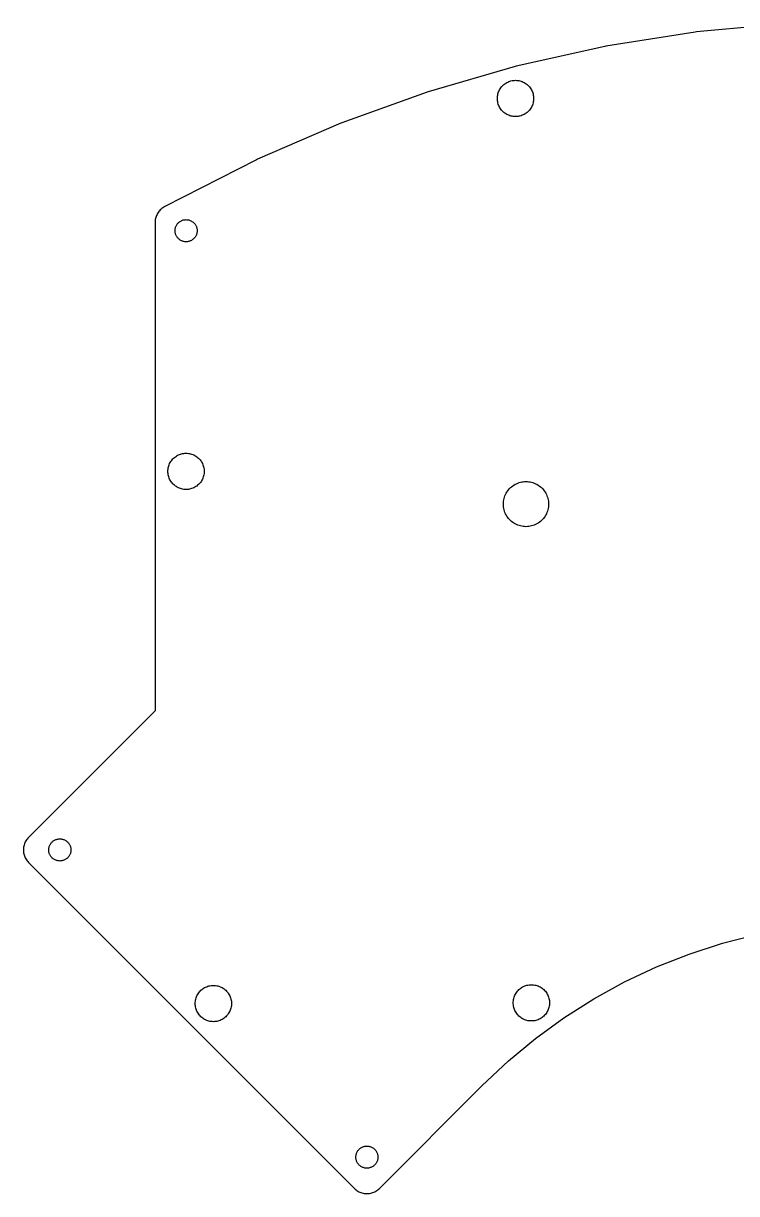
# Model space of a CAD drawing. Header units: metres. Extents: x -87 to 72, y -78 to 55.
# Drawn here: x -86.8 to -6.2, y -77.9 to 54.3 of the extents above; entities that cross this region are included whole.
import ezdxf

# ---------------------------------------------------------------- set-up
doc = ezdxf.new("R2010")
doc.units = ezdxf.units.M

msp = doc.modelspace()

# ---------------------------------------------------------------- linework, layer by layer
for p, q in [((-0.528403, 54.3282), (-10.7297, 53.3639)), ((-10.8543, 53.3482), (-20.9749, 51.7452)), ((-10.7297, 53.3639), (-10.8543, 53.3482)), ((-21.0984, 51.7217), (-31.0983, 49.4864)), ((-20.9749, 51.7452), (-21.0984, 51.7217)), ((-31.22, 49.4552), (-41.0599, 46.5964)), ((-31.0983, 49.4864), (-31.22, 49.4552)), ((-32.2859, 47.5761), (-32.1751, 47.6417)), ((-32.1751, 47.6417), (-32.0603, 47.7001)), ((-32.0603, 47.7001), (-31.9421, 47.7513)), ((-31.9421, 47.7513), (-31.821, 47.7949)), ((-31.821, 47.7949), (-31.6973, 47.8308)), ((-31.6973, 47.8308), (-31.5716, 47.8589)), ((-31.5716, 47.8589), (-31.4444, 47.8791)), ((-31.4444, 47.8791), (-31.3162, 47.8912)), ((-31.3162, 47.8912), (-31.1875, 47.8952)), ((-31.1875, 47.8952), (-31.0588, 47.8912)), ((-31.0588, 47.8912), (-30.9306, 47.8791)), ((-30.9306, 47.8791), (-30.8034, 47.8589)), ((-30.8034, 47.8589), (-30.6777, 47.8308)), ((-30.6777, 47.8308), (-30.554, 47.7949)), ((-30.554, 47.7949), (-30.4328, 47.7513)), ((-30.4328, 47.7513), (-30.3146, 47.7001)), ((-30.3146, 47.7001), (-30.1999, 47.6417)), ((-30.1999, 47.6417), (-30.089, 47.5761)), ((-41.1794, 46.5576), (-50.8204, 43.0866)), ((-41.0599, 46.5964), (-41.1794, 46.5576)), ((-33.2012, 46.2294), (-33.1731, 46.355)), ((-33.1731, 46.355), (-33.1372, 46.4787)), ((-33.1372, 46.4787), (-33.0935, 46.5999)), ((-33.0935, 46.5999), (-33.0424, 46.7181)), ((-33.0424, 46.7181), (-32.9839, 46.8328)), ((-32.9839, 46.8328), (-32.9184, 46.9437)), ((-32.9184, 46.9437), (-32.846, 47.0502)), ((-32.846, 47.0502), (-32.7671, 47.1519)), ((-32.7671, 47.1519), (-32.6819, 47.2486)), ((-32.6819, 47.2486), (-32.5908, 47.3396)), ((-32.5908, 47.3396), (-32.4942, 47.4248)), ((-32.4942, 47.4248), (-32.3924, 47.5037)), ((-32.3924, 47.5037), (-32.2859, 47.5761)), ((-30.089, 47.5761), (-29.9825, 47.5037)), ((-29.9825, 47.5037), (-29.8808, 47.4248)), ((-29.8808, 47.4248), (-29.7842, 47.3396)), ((-29.7842, 47.3396), (-29.6931, 47.2486)), ((-29.6931, 47.2486), (-29.6079, 47.1519)), ((-29.6079, 47.1519), (-29.529, 47.0502)), ((-29.529, 47.0502), (-29.4566, 46.9437)), ((-29.4566, 46.9437), (-29.3911, 46.8328)), ((-29.3911, 46.8328), (-29.3326, 46.7181)), ((-29.3326, 46.7181), (-29.2815, 46.5999)), ((-29.2815, 46.5999), (-29.2378, 46.4787)), ((-29.2378, 46.4787), (-29.2019, 46.355)), ((-29.2019, 46.355), (-29.1738, 46.2294)), ((-33.2375, 45.8452), (-33.2335, 45.9739)), ((-33.2335, 45.7165), (-33.2375, 45.8452)), ((-33.2335, 45.9739), (-33.2213, 46.1022)), ((-33.2213, 45.5883), (-33.2335, 45.7165)), ((-33.2213, 46.1022), (-33.2012, 46.2294)), ((-33.2012, 45.4611), (-33.2213, 45.5883)), ((-33.1731, 45.3354), (-33.2012, 45.4611)), ((-33.1372, 45.2117), (-33.1731, 45.3354)), ((-33.0935, 45.0906), (-33.1372, 45.2117)), ((-33.0424, 44.9724), (-33.0935, 45.0906)), ((-32.9839, 44.8576), (-33.0424, 44.9724)), ((-29.3326, 44.9724), (-29.3911, 44.8576)), ((-29.2815, 45.0906), (-29.3326, 44.9724)), ((-29.2378, 45.2117), (-29.2815, 45.0906)), ((-29.2019, 45.3354), (-29.2378, 45.2117)), ((-29.1738, 45.4611), (-29.2019, 45.3354)), ((-29.1738, 46.2294), (-29.1537, 46.1022)), ((-29.1537, 45.5883), (-29.1738, 45.4611)), ((-29.1537, 46.1022), (-29.1415, 45.9739)), ((-29.1415, 45.7165), (-29.1537, 45.5883)), ((-29.1415, 45.9739), (-29.1375, 45.8452)), ((-29.1375, 45.8452), (-29.1415, 45.7165)), ((-32.9184, 44.7468), (-32.9839, 44.8576)), ((-32.846, 44.6403), (-32.9184, 44.7468)), ((-32.7671, 44.5385), (-32.846, 44.6403)), ((-32.6819, 44.4419), (-32.7671, 44.5385)), ((-32.5908, 44.3508), (-32.6819, 44.4419)), ((-32.4942, 44.2657), (-32.5908, 44.3508)), ((-32.3924, 44.1867), (-32.4942, 44.2657)), ((-32.2859, 44.1144), (-32.3924, 44.1867)), ((-32.1751, 44.0488), (-32.2859, 44.1144)), ((-32.0603, 43.9903), (-32.1751, 44.0488)), ((-31.9421, 43.9392), (-32.0603, 43.9903)), ((-31.821, 43.8956), (-31.9421, 43.9392)), ((-31.6973, 43.8596), (-31.821, 43.8956)), ((-31.5716, 43.8315), (-31.6973, 43.8596)), ((-31.4444, 43.8114), (-31.5716, 43.8315)), ((-31.3162, 43.7993), (-31.4444, 43.8114)), ((-31.1875, 43.7952), (-31.3162, 43.7993)), ((-31.0588, 43.7993), (-31.1875, 43.7952)), ((-30.9306, 43.8114), (-31.0588, 43.7993)), ((-30.8034, 43.8315), (-30.9306, 43.8114)), ((-30.6777, 43.8596), (-30.8034, 43.8315)), ((-30.554, 43.8956), (-30.6777, 43.8596)), ((-30.4328, 43.9392), (-30.554, 43.8956)), ((-30.3146, 43.9903), (-30.4328, 43.9392)), ((-30.1999, 44.0488), (-30.3146, 43.9903)), ((-30.089, 44.1144), (-30.1999, 44.0488)), ((-29.9825, 44.1867), (-30.089, 44.1144)), ((-29.8808, 44.2657), (-29.9825, 44.1867)), ((-29.7842, 44.3508), (-29.8808, 44.2657)), ((-29.6931, 44.4419), (-29.7842, 44.3508)), ((-29.6079, 44.5385), (-29.6931, 44.4419)), ((-29.529, 44.6403), (-29.6079, 44.5385)), ((-29.4566, 44.7468), (-29.529, 44.6403)), ((-29.3911, 44.8576), (-29.4566, 44.7468)), ((-50.9372, 43.0404), (-60.3412, 38.9709)), ((-50.8204, 43.0866), (-50.9372, 43.0404)), ((-60.4549, 38.9174), (-70.8455, 33.6232)), ((-60.3412, 38.9709), (-60.4549, 38.9174)), ((-71.5178, 33.067), (-71.5917, 32.9654)), ((-71.4377, 33.1638), (-71.5178, 33.067)), ((-71.3517, 33.2554), (-71.4377, 33.1638)), ((-71.2601, 33.3414), (-71.3517, 33.2554)), ((-71.1633, 33.4215), (-71.2601, 33.3414)), ((-71.0617, 33.4953), (-71.1633, 33.4215)), ((-70.9556, 33.5627), (-71.0617, 33.4953)), ((-70.8455, 33.6232), (-70.9556, 33.5627)), ((-71.9365, 31.904), (-71.9375, 31.8412)), ((-71.9375, 31.8412), (-71.9375, -23.3623)), ((-71.9286, 32.0294), (-71.9365, 31.904)), ((-71.9129, 32.154), (-71.9286, 32.0294)), ((-71.8893, 32.2775), (-71.9129, 32.154)), ((-71.8581, 32.3992), (-71.8893, 32.2775)), ((-71.8193, 32.5186), (-71.8581, 32.3992)), ((-71.773, 32.6355), (-71.8193, 32.5186)), ((-71.7195, 32.7492), (-71.773, 32.6355)), ((-71.659, 32.8593), (-71.7195, 32.7492)), ((-71.5917, 32.9654), (-71.659, 32.8593)), ((-69.4006, 31.6957), (-69.3487, 31.7546)), ((-69.3487, 31.7546), (-69.2932, 31.8101)), ((-69.2932, 31.8101), (-69.2343, 31.862)), ((-69.2343, 31.862), (-69.1722, 31.9101)), ((-69.1722, 31.9101), (-69.1073, 31.9543)), ((-69.1073, 31.9543), (-69.0397, 31.9943)), ((-69.0397, 31.9943), (-68.9697, 32.0299)), ((-68.9697, 32.0299), (-68.8977, 32.0611)), ((-68.8977, 32.0611), (-68.8238, 32.0877)), ((-68.8238, 32.0877), (-68.7484, 32.1096)), ((-68.7484, 32.1096), (-68.6717, 32.1267)), ((-68.6717, 32.1267), (-68.5942, 32.139)), ((-68.5942, 32.139), (-68.516, 32.1464)), ((-68.516, 32.1464), (-68.4375, 32.1489)), ((-68.4375, 32.1489), (-68.359, 32.1464)), ((-68.359, 32.1464), (-68.2808, 32.139)), ((-68.2808, 32.139), (-68.2033, 32.1267)), ((-68.2033, 32.1267), (-68.1266, 32.1096)), ((-68.1266, 32.1096), (-68.0512, 32.0877)), ((-68.0512, 32.0877), (-67.9773, 32.0611)), ((-67.9773, 32.0611), (-67.9053, 32.0299)), ((-67.9053, 32.0299), (-67.8353, 31.9943)), ((-67.8353, 31.9943), (-67.7677, 31.9543)), ((-67.7677, 31.9543), (-67.7028, 31.9101)), ((-67.7028, 31.9101), (-67.6407, 31.862)), ((-67.6407, 31.862), (-67.5818, 31.8101)), ((-67.5818, 31.8101), (-67.5263, 31.7546)), ((-67.5263, 31.7546), (-67.4744, 31.6957)), ((-69.6875, 30.8989), (-69.685, 30.9774)), ((-69.685, 30.8204), (-69.6875, 30.8989)), ((-69.685, 30.9774), (-69.6776, 31.0555)), ((-69.6776, 30.7422), (-69.685, 30.8204)), ((-69.6776, 31.0555), (-69.6654, 31.1331)), ((-69.6654, 30.6646), (-69.6776, 30.7422)), ((-69.6654, 31.1331), (-69.6482, 31.2097)), ((-69.6482, 30.588), (-69.6654, 30.6646)), ((-69.6482, 31.2097), (-69.6263, 31.2851)), ((-69.6263, 30.5126), (-69.6482, 30.588)), ((-69.6263, 31.2851), (-69.5997, 31.359)), ((-69.5997, 30.4387), (-69.6263, 30.5126)), ((-69.5997, 31.359), (-69.5685, 31.4311)), ((-69.5685, 30.3667), (-69.5997, 30.4387)), ((-69.5685, 31.4311), (-69.5329, 31.5011)), ((-69.5329, 31.5011), (-69.4929, 31.5687)), ((-69.4929, 31.5687), (-69.4488, 31.6336)), ((-69.4488, 31.6336), (-69.4006, 31.6957)), ((-67.4744, 31.6957), (-67.4262, 31.6336)), ((-67.4262, 31.6336), (-67.3821, 31.5687)), ((-67.3821, 31.5687), (-67.3421, 31.5011)), ((-67.3421, 31.5011), (-67.3065, 31.4311)), ((-67.3065, 31.4311), (-67.2753, 31.359)), ((-67.2753, 30.4387), (-67.3065, 30.3667)), ((-67.2753, 31.359), (-67.2487, 31.2851)), ((-67.2487, 30.5126), (-67.2753, 30.4387)), ((-67.2487, 31.2851), (-67.2268, 31.2097)), ((-67.2268, 30.588), (-67.2487, 30.5126)), ((-67.2268, 31.2097), (-67.2096, 31.1331)), ((-67.2096, 30.6646), (-67.2268, 30.588)), ((-67.2096, 31.1331), (-67.1973, 31.0555)), ((-67.1973, 30.7422), (-67.2096, 30.6646)), ((-67.1973, 31.0555), (-67.19, 30.9774)), ((-67.19, 30.8204), (-67.1973, 30.7422)), ((-67.19, 30.9774), (-67.1875, 30.8989)), ((-67.1875, 30.8989), (-67.19, 30.8204)), ((-69.5329, 30.2967), (-69.5685, 30.3667)), ((-69.4929, 30.2291), (-69.5329, 30.2967)), ((-69.4488, 30.1641), (-69.4929, 30.2291)), ((-69.4006, 30.1021), (-69.4488, 30.1641)), ((-69.3487, 30.0432), (-69.4006, 30.1021)), ((-69.2932, 29.9877), (-69.3487, 30.0432)), ((-69.2343, 29.9357), (-69.2932, 29.9877)), ((-69.1722, 29.8876), (-69.2343, 29.9357)), ((-69.1073, 29.8435), (-69.1722, 29.8876)), ((-69.0397, 29.8035), (-69.1073, 29.8435)), ((-68.9697, 29.7678), (-69.0397, 29.8035)), ((-68.8977, 29.7367), (-68.9697, 29.7678)), ((-68.8238, 29.7101), (-68.8977, 29.7367)), ((-68.7484, 29.6881), (-68.8238, 29.7101)), ((-68.6717, 29.671), (-68.7484, 29.6881)), ((-68.5942, 29.6587), (-68.6717, 29.671)), ((-68.516, 29.6513), (-68.5942, 29.6587)), ((-68.4375, 29.6489), (-68.516, 29.6513)), ((-68.359, 29.6513), (-68.4375, 29.6489)), ((-68.2808, 29.6587), (-68.359, 29.6513)), ((-68.2033, 29.671), (-68.2808, 29.6587)), ((-68.1266, 29.6881), (-68.2033, 29.671)), ((-68.0512, 29.7101), (-68.1266, 29.6881)), ((-67.9773, 29.7367), (-68.0512, 29.7101)), ((-67.9053, 29.7678), (-67.9773, 29.7367)), ((-67.8353, 29.8035), (-67.9053, 29.7678)), ((-67.7677, 29.8435), (-67.8353, 29.8035)), ((-67.7028, 29.8876), (-67.7677, 29.8435)), ((-67.6407, 29.9357), (-67.7028, 29.8876)), ((-67.5818, 29.9877), (-67.6407, 29.9357)), ((-67.5263, 30.0432), (-67.5818, 29.9877)), ((-67.4744, 30.1021), (-67.5263, 30.0432)), ((-67.4262, 30.1641), (-67.4744, 30.1021)), ((-67.3821, 30.2291), (-67.4262, 30.1641)), ((-67.3421, 30.2967), (-67.3821, 30.2291)), ((-67.3065, 30.3667), (-67.3421, 30.2967)), ((-69.7442, 5.28197), (-69.6424, 5.3609)), ((-69.6424, 5.3609), (-69.5359, 5.43329)), ((-69.5359, 5.43329), (-69.4251, 5.49884)), ((-69.4251, 5.49884), (-69.3103, 5.55731)), ((-69.3103, 5.55731), (-69.1921, 5.60846)), ((-69.1921, 5.60846), (-69.071, 5.65209)), ((-69.071, 5.65209), (-68.9473, 5.68801)), ((-68.9473, 5.68801), (-68.8216, 5.7161)), ((-68.8216, 5.7161), (-68.6944, 5.73625)), ((-68.6944, 5.73625), (-68.5662, 5.74837)), ((-68.5662, 5.74837), (-68.4375, 5.75241)), ((-68.4375, 5.75241), (-68.3088, 5.74837)), ((-68.3088, 5.74837), (-68.1806, 5.73625)), ((-68.1806, 5.73625), (-68.0534, 5.7161)), ((-68.0534, 5.7161), (-67.9277, 5.68801)), ((-67.9277, 5.68801), (-67.804, 5.65209)), ((-67.804, 5.65209), (-67.6828, 5.60846)), ((-67.6828, 5.60846), (-67.5646, 5.55731)), ((-67.5646, 5.55731), (-67.4499, 5.49884)), ((-67.4499, 5.49884), (-67.339, 5.43329)), ((-67.339, 5.43329), (-67.2325, 5.3609)), ((-67.2325, 5.3609), (-67.1308, 5.28197)), ((-70.4713, 3.95935), (-70.4512, 4.08655)), ((-70.4512, 4.08655), (-70.4231, 4.21224)), ((-70.4231, 4.21224), (-70.3872, 4.33589)), ((-70.3872, 4.33589), (-70.3435, 4.45706)), ((-70.3435, 4.45706), (-70.2924, 4.57526)), ((-70.2924, 4.57526), (-70.2339, 4.69001)), ((-70.2339, 4.69001), (-70.1684, 4.80086)), ((-70.1684, 4.80086), (-70.096, 4.90738)), ((-70.096, 4.90738), (-70.0171, 5.00914)), ((-70.0171, 5.00914), (-69.9319, 5.10573)), ((-69.9319, 5.10573), (-69.8408, 5.1968)), ((-69.8408, 5.1968), (-69.7442, 5.28197)), ((-67.1308, 5.28197), (-67.0342, 5.1968)), ((-67.0342, 5.1968), (-66.9431, 5.10573)), ((-66.9431, 5.10573), (-66.8579, 5.00914)), ((-66.8579, 5.00914), (-66.779, 4.90738)), ((-66.779, 4.90738), (-66.7066, 4.80086)), ((-66.7066, 4.80086), (-66.6411, 4.69001)), ((-66.6411, 4.69001), (-66.5826, 4.57526)), ((-66.5826, 4.57526), (-66.5315, 4.45706)), ((-66.5315, 4.45706), (-66.4878, 4.33589)), ((-66.4878, 4.33589), (-66.4519, 4.21224)), ((-66.4519, 4.21224), (-66.4238, 4.08655)), ((-66.4238, 4.08655), (-66.4037, 3.95935)), ((-70.4875, 3.70241), (-70.4835, 3.83113)), ((-70.4835, 3.5737), (-70.4875, 3.70241)), ((-70.4835, 3.83113), (-70.4713, 3.95935)), ((-70.4713, 3.44548), (-70.4835, 3.5737)), ((-70.4512, 3.31829), (-70.4713, 3.44548)), ((-70.4231, 3.1926), (-70.4512, 3.31829)), ((-70.3872, 3.06893), (-70.4231, 3.1926)), ((-70.3435, 2.94776), (-70.3872, 3.06893)), ((-70.2924, 2.82956), (-70.3435, 2.94776)), ((-70.2339, 2.71482), (-70.2924, 2.82956)), ((-70.1684, 2.60398), (-70.2339, 2.71482)), ((-66.6411, 2.71482), (-66.7066, 2.60398)), ((-66.5826, 2.82956), (-66.6411, 2.71482)), ((-66.5315, 2.94776), (-66.5826, 2.82956)), ((-66.4878, 3.06893), (-66.5315, 2.94776)), ((-66.4519, 3.1926), (-66.4878, 3.06893)), ((-66.4238, 3.31829), (-66.4519, 3.1926)), ((-66.4037, 3.44548), (-66.4238, 3.31829)), ((-66.4037, 3.95935), (-66.3915, 3.83113)), ((-66.3915, 3.5737), (-66.4037, 3.44548)), ((-66.3915, 3.83113), (-66.3875, 3.70241)), ((-66.3875, 3.70241), (-66.3915, 3.5737)), ((-70.096, 2.49745), (-70.1684, 2.60398)), ((-70.0171, 2.39569), (-70.096, 2.49745)), ((-69.9319, 2.29909), (-70.0171, 2.39569)), ((-69.8408, 2.20803), (-69.9319, 2.29909)), ((-69.7442, 2.12287), (-69.8408, 2.20803)), ((-69.6424, 2.04393), (-69.7442, 2.12287)), ((-69.5359, 1.97155), (-69.6424, 2.04393)), ((-69.4251, 1.90599), (-69.5359, 1.97155)), ((-69.3103, 1.84752), (-69.4251, 1.90599)), ((-69.1921, 1.79637), (-69.3103, 1.84752)), ((-69.071, 1.75275), (-69.1921, 1.79637)), ((-68.9473, 1.71681), (-69.071, 1.75275)), ((-68.8216, 1.68872), (-68.9473, 1.71681)), ((-68.6944, 1.66858), (-68.8216, 1.68872)), ((-68.5662, 1.65647), (-68.6944, 1.66858)), ((-68.4375, 1.65242), (-68.5662, 1.65647)), ((-68.3088, 1.65647), (-68.4375, 1.65242)), ((-68.1806, 1.66858), (-68.3088, 1.65647)), ((-68.0534, 1.68872), (-68.1806, 1.66858)), ((-67.9277, 1.71681), (-68.0534, 1.68872)), ((-67.804, 1.75275), (-67.9277, 1.71681)), ((-67.6828, 1.79637), (-67.804, 1.75275)), ((-67.5646, 1.84752), (-67.6828, 1.79637)), ((-67.4499, 1.90599), (-67.5646, 1.84752)), ((-67.339, 1.97155), (-67.4499, 1.90599)), ((-67.2325, 2.04393), (-67.339, 1.97155)), ((-67.1308, 2.12287), (-67.2325, 2.04393)), ((-67.0342, 2.20803), (-67.1308, 2.12287)), ((-66.9431, 2.29909), (-67.0342, 2.20803)), ((-66.8579, 2.39569), (-66.9431, 2.29909)), ((-66.779, 2.49745), (-66.8579, 2.39569)), ((-66.7066, 2.60398), (-66.779, 2.49745)), ((-32.2368, 1.22966), (-32.1551, 1.36769)), ((-32.1551, 1.36769), (-32.065, 1.50031)), ((-32.065, 1.50031), (-31.9667, 1.62702)), ((-31.9667, 1.62702), (-31.8607, 1.7473)), ((-31.8607, 1.7473), (-31.7473, 1.86069)), ((-31.7473, 1.86069), (-31.627, 1.96672)), ((-31.627, 1.96672), (-31.5003, 2.06501)), ((-31.5003, 2.06501), (-31.3677, 2.15514)), ((-31.3677, 2.15514), (-31.2297, 2.23676)), ((-31.2297, 2.23676), (-31.0868, 2.30956)), ((-31.0868, 2.30956), (-30.9396, 2.37325)), ((-30.9396, 2.37325), (-30.7888, 2.42757)), ((-30.7888, 2.42757), (-30.6348, 2.47231)), ((-30.6348, 2.47231), (-30.4783, 2.50728)), ((-30.4783, 2.50728), (-30.3199, 2.53237)), ((-30.3199, 2.53237), (-30.1603, 2.54746)), ((-30.1603, 2.54746), (-30, 2.55249)), ((-30, 2.55249), (-29.8397, 2.54746)), ((-29.8397, 2.54746), (-29.6801, 2.53237)), ((-29.6801, 2.53237), (-29.5217, 2.50728)), ((-29.5217, 2.50728), (-29.3652, 2.47231)), ((-29.3652, 2.47231), (-29.2112, 2.42757)), ((-29.2112, 2.42757), (-29.0604, 2.37325)), ((-29.0604, 2.37325), (-28.9132, 2.30956)), ((-28.9132, 2.30956), (-28.7703, 2.23676)), ((-28.7703, 2.23676), (-28.6323, 2.15514)), ((-28.6323, 2.15514), (-28.4997, 2.06501)), ((-28.4997, 2.06501), (-28.373, 1.96672)), ((-28.373, 1.96672), (-28.2527, 1.86069)), ((-28.2527, 1.86069), (-28.1393, 1.7473)), ((-28.1393, 1.7473), (-28.0333, 1.62702)), ((-28.0333, 1.62702), (-27.935, 1.50031)), ((-27.935, 1.50031), (-27.8448, 1.36769)), ((-27.8448, 1.36769), (-27.7632, 1.22966)), ((-32.5525, -0.000012), (-32.5475, 0.160266)), ((-32.5475, 0.160266), (-32.5324, 0.319903)), ((-32.5324, 0.319903), (-32.5073, 0.47829)), ((-32.5073, 0.47829), (-32.4723, 0.634768)), ((-32.4723, 0.634768), (-32.4276, 0.78876)), ((-32.4276, 0.78876), (-32.3733, 0.939624)), ((-32.3733, 0.939624), (-32.3096, 1.08679)), ((-32.3096, 1.08679), (-32.2368, 1.22966)), ((-27.7632, 1.22966), (-27.6904, 1.08679)), ((-27.6904, 1.08679), (-27.6267, 0.939624)), ((-27.6267, 0.939624), (-27.5724, 0.78876)), ((-27.5724, 0.78876), (-27.5277, 0.634768)), ((-27.5277, 0.634768), (-27.4927, 0.47829)), ((-27.4927, 0.47829), (-27.4676, 0.319903)), ((-27.4676, 0.319903), (-27.4525, 0.160266)), ((-27.4525, 0.160266), (-27.4475, -0.000012)), ((-32.5475, -0.160275), (-32.5525, -0.000012)), ((-32.5324, -0.319928), (-32.5475, -0.160275)), ((-32.5073, -0.478299), (-32.5324, -0.319928)), ((-32.4723, -0.634793), (-32.5073, -0.478299)), ((-32.4276, -0.78877), (-32.4723, -0.634793)), ((-32.3733, -0.939649), (-32.4276, -0.78877)), ((-32.3096, -1.0868), (-32.3733, -0.939649)), ((-32.2368, -1.22969), (-32.3096, -1.0868)), ((-32.1551, -1.3677), (-32.2368, -1.22969)), ((-27.7632, -1.22969), (-27.8448, -1.3677)), ((-27.6904, -1.0868), (-27.7632, -1.22969)), ((-27.6267, -0.939649), (-27.6904, -1.0868)), ((-27.5724, -0.78877), (-27.6267, -0.939649)), ((-27.5277, -0.634793), (-27.5724, -0.78877)), ((-27.4927, -0.478299), (-27.5277, -0.634793)), ((-27.4676, -0.319928), (-27.4927, -0.478299)), ((-27.4525, -0.160275), (-27.4676, -0.319928)), ((-27.4475, -0.000012), (-27.4525, -0.160275)), ((-32.065, -1.50033), (-32.1551, -1.3677)), ((-31.9667, -1.62703), (-32.065, -1.50033)), ((-31.8607, -1.74731), (-31.9667, -1.62703)), ((-31.7473, -1.8607), (-31.8607, -1.74731)), ((-31.627, -1.96675), (-31.7473, -1.8607)), ((-31.5003, -2.06503), (-31.627, -1.96675)), ((-31.3677, -2.15515), (-31.5003, -2.06503)), ((-31.2297, -2.23678), (-31.3677, -2.15515)), ((-31.0868, -2.30958), (-31.2297, -2.23678)), ((-30.9396, -2.37326), (-31.0868, -2.30958)), ((-30.7888, -2.42758), (-30.9396, -2.37326)), ((-30.6348, -2.47232), (-30.7888, -2.42758)), ((-30.4783, -2.50729), (-30.6348, -2.47232)), ((-30.3199, -2.53238), (-30.4783, -2.50729)), ((-30.1603, -2.54747), (-30.3199, -2.53238)), ((-30, -2.5525), (-30.1603, -2.54747)), ((-29.8397, -2.54747), (-30, -2.5525)), ((-29.6801, -2.53238), (-29.8397, -2.54747)), ((-29.5217, -2.50729), (-29.6801, -2.53238)), ((-29.3652, -2.47232), (-29.5217, -2.50729)), ((-29.2112, -2.42758), (-29.3652, -2.47232)), ((-29.0604, -2.37326), (-29.2112, -2.42758)), ((-28.9132, -2.30958), (-29.0604, -2.37326)), ((-28.7703, -2.23678), (-28.9132, -2.30958)), ((-28.6323, -2.15515), (-28.7703, -2.23678)), ((-28.4997, -2.06503), (-28.6323, -2.15515)), ((-28.373, -1.96675), (-28.4997, -2.06503)), ((-28.2527, -1.8607), (-28.373, -1.96675)), ((-28.1393, -1.74731), (-28.2527, -1.8607)), ((-28.0333, -1.62703), (-28.1393, -1.74731)), ((-27.935, -1.50033), (-28.0333, -1.62703)), ((-27.8448, -1.3677), (-27.935, -1.50033)), ((-71.9375, -23.3623), (-86.247, -37.6718)), ((-86.6683, -38.2917), (-86.7145, -38.4085)), ((-86.6148, -38.178), (-86.6683, -38.2917)), ((-86.5542, -38.0679), (-86.6148, -38.178)), ((-86.4869, -37.9618), (-86.5542, -38.0679)), ((-86.4131, -37.8602), (-86.4869, -37.9618)), ((-86.333, -37.7634), (-86.4131, -37.8602)), ((-86.247, -37.6718), (-86.333, -37.7634)), ((-83.7669, -38.4162), (-83.7227, -38.3513)), ((-83.7227, -38.3513), (-83.6746, -38.2892)), ((-83.6746, -38.2892), (-83.6226, -38.2303)), ((-83.6226, -38.2303), (-83.5671, -38.1748)), ((-83.5671, -38.1748), (-83.5082, -38.1228)), ((-83.5082, -38.1228), (-83.4462, -38.0747)), ((-83.4462, -38.0747), (-83.3812, -38.0306)), ((-83.3812, -38.0306), (-83.3136, -37.9906)), ((-83.3136, -37.9906), (-83.2437, -37.955)), ((-83.2437, -37.955), (-83.1716, -37.9238)), ((-83.1716, -37.9238), (-83.0977, -37.8972)), ((-83.0977, -37.8972), (-83.0223, -37.8753)), ((-83.0223, -37.8753), (-82.9457, -37.8581)), ((-82.9457, -37.8581), (-82.8681, -37.8459)), ((-82.8681, -37.8459), (-82.7899, -37.8385)), ((-82.7899, -37.8385), (-82.7114, -37.836)), ((-82.7114, -37.836), (-82.6329, -37.8385)), ((-82.6329, -37.8385), (-82.5548, -37.8459)), ((-82.5548, -37.8459), (-82.4772, -37.8581)), ((-82.4772, -37.8581), (-82.4006, -37.8753)), ((-82.4006, -37.8753), (-82.3252, -37.8972)), ((-82.3252, -37.8972), (-82.2513, -37.9238)), ((-82.2513, -37.9238), (-82.1792, -37.955)), ((-82.1792, -37.955), (-82.1092, -37.9906)), ((-82.1092, -37.9906), (-82.0416, -38.0306)), ((-82.0416, -38.0306), (-81.9767, -38.0747)), ((-81.9767, -38.0747), (-81.9146, -38.1228)), ((-81.9146, -38.1228), (-81.8557, -38.1748)), ((-81.8557, -38.1748), (-81.8002, -38.2303)), ((-81.8002, -38.2303), (-81.7483, -38.2892)), ((-81.7483, -38.2892), (-81.7002, -38.3513)), ((-81.7002, -38.3513), (-81.656, -38.4162)), ((-86.8239, -38.8978), (-86.8318, -39.0232)), ((-86.8318, -39.0232), (-86.8318, -39.1488)), ((-86.8318, -39.1488), (-86.8239, -39.2742)), ((-86.8081, -38.7731), (-86.8239, -38.8978)), ((-86.8239, -39.2742), (-86.8081, -39.3989)), ((-86.7846, -38.6497), (-86.8081, -38.7731)), ((-86.8081, -39.3989), (-86.7846, -39.5223)), ((-86.7533, -38.528), (-86.7846, -38.6497)), ((-86.7846, -39.5223), (-86.7533, -39.644)), ((-86.7145, -38.4085), (-86.7533, -38.528)), ((-86.7533, -39.644), (-86.7145, -39.7635)), ((-83.9614, -39.086), (-83.959, -39.0075)), ((-83.959, -39.1645), (-83.9614, -39.086)), ((-83.959, -39.0075), (-83.9516, -38.9293)), ((-83.9516, -39.2427), (-83.959, -39.1645)), ((-83.9516, -38.9293), (-83.9393, -38.8518)), ((-83.9393, -39.3202), (-83.9516, -39.2427)), ((-83.9393, -38.8518), (-83.9222, -38.7751)), ((-83.9222, -39.3968), (-83.9393, -39.3202)), ((-83.9222, -38.7751), (-83.9003, -38.6997)), ((-83.9003, -39.4723), (-83.9222, -39.3968)), ((-83.9003, -38.6997), (-83.8737, -38.6258)), ((-83.8737, -39.5461), (-83.9003, -39.4723)), ((-83.8737, -38.6258), (-83.8425, -38.5538)), ((-83.8425, -39.6182), (-83.8737, -39.5461)), ((-83.8425, -38.5538), (-83.8068, -38.4838)), ((-83.8068, -39.6882), (-83.8425, -39.6182)), ((-83.8068, -38.4838), (-83.7669, -38.4162)), ((-81.656, -38.4162), (-81.616, -38.4838)), ((-81.616, -38.4838), (-81.5804, -38.5538)), ((-81.5804, -39.6182), (-81.616, -39.6882)), ((-81.5804, -38.5538), (-81.5492, -38.6258)), ((-81.5492, -39.5461), (-81.5804, -39.6182)), ((-81.5492, -38.6258), (-81.5226, -38.6997)), ((-81.5226, -39.4723), (-81.5492, -39.5461)), ((-81.5226, -38.6997), (-81.5007, -38.7751)), ((-81.5007, -39.3968), (-81.5226, -39.4723)), ((-81.5007, -38.7751), (-81.4836, -38.8518)), ((-81.4836, -39.3202), (-81.5007, -39.3968)), ((-81.4836, -38.8518), (-81.4713, -38.9293)), ((-81.4713, -39.2427), (-81.4836, -39.3202)), ((-81.4713, -38.9293), (-81.4639, -39.0075)), ((-81.4639, -39.1645), (-81.4713, -39.2427)), ((-81.4639, -39.0075), (-81.4614, -39.086)), ((-81.4614, -39.086), (-81.4639, -39.1645)), ((-86.7145, -39.7635), (-86.6683, -39.8803)), ((-86.6683, -39.8803), (-86.6148, -39.994)), ((-86.6148, -39.994), (-86.5542, -40.1041)), ((-86.5542, -40.1041), (-86.4869, -40.2102)), ((-86.4869, -40.2102), (-86.4131, -40.3118)), ((-86.4131, -40.3118), (-86.333, -40.4086)), ((-86.333, -40.4086), (-86.247, -40.5002)), ((-86.247, -40.5002), (-49.4067, -77.3405)), ((-83.7669, -39.7558), (-83.8068, -39.6882)), ((-83.7227, -39.8207), (-83.7669, -39.7558)), ((-83.6746, -39.8828), (-83.7227, -39.8207)), ((-83.6226, -39.9417), (-83.6746, -39.8828)), ((-83.5671, -39.9972), (-83.6226, -39.9417)), ((-83.5082, -40.0491), (-83.5671, -39.9972)), ((-83.4462, -40.0973), (-83.5082, -40.0491)), ((-83.3812, -40.1414), (-83.4462, -40.0973)), ((-83.3136, -40.1814), (-83.3812, -40.1414)), ((-83.2437, -40.217), (-83.3136, -40.1814)), ((-83.1716, -40.2482), (-83.2437, -40.217)), ((-83.0977, -40.2748), (-83.1716, -40.2482)), ((-83.0223, -40.2967), (-83.0977, -40.2748)), ((-82.9457, -40.3139), (-83.0223, -40.2967)), ((-82.8681, -40.3261), (-82.9457, -40.3139)), ((-82.7899, -40.3335), (-82.8681, -40.3261)), ((-82.7114, -40.336), (-82.7899, -40.3335)), ((-82.6329, -40.3335), (-82.7114, -40.336)), ((-82.5548, -40.3261), (-82.6329, -40.3335)), ((-82.4772, -40.3139), (-82.5548, -40.3261)), ((-82.4006, -40.2967), (-82.4772, -40.3139)), ((-82.3252, -40.2748), (-82.4006, -40.2967)), ((-82.2513, -40.2482), (-82.3252, -40.2748)), ((-82.1792, -40.217), (-82.2513, -40.2482)), ((-82.1092, -40.1814), (-82.1792, -40.217)), ((-82.0416, -40.1414), (-82.1092, -40.1814)), ((-81.9767, -40.0973), (-82.0416, -40.1414)), ((-81.9146, -40.0491), (-81.9767, -40.0973)), ((-81.8557, -39.9972), (-81.9146, -40.0491)), ((-81.8002, -39.9417), (-81.8557, -39.9972)), ((-81.7483, -39.8828), (-81.8002, -39.9417)), ((-81.7002, -39.8207), (-81.7483, -39.8828)), ((-81.656, -39.7558), (-81.7002, -39.8207)), ((-81.616, -39.6882), (-81.656, -39.7558)), ((-7.77149, -49.6202), (-3.91677, -48.6304)), ((-11.5561, -50.8499), (-7.77149, -49.6202)), ((-15.2562, -52.3148), (-11.5561, -50.8499)), ((-18.8567, -54.0091), (-15.2562, -52.3148)), ((-22.3442, -55.9263), (-18.8567, -54.0091)), ((-67.2069, -55.5726), (-67.1484, -55.4579)), ((-67.1484, -55.4579), (-67.0828, -55.347)), ((-67.0828, -55.347), (-67.0104, -55.2405)), ((-67.0104, -55.2405), (-66.9315, -55.1387)), ((-66.9315, -55.1387), (-66.8464, -55.0421)), ((-66.8464, -55.0421), (-66.7553, -54.9511)), ((-66.7553, -54.9511), (-66.6587, -54.8659)), ((-66.6587, -54.8659), (-66.5569, -54.787)), ((-66.5569, -54.787), (-66.4504, -54.7146)), ((-66.4504, -54.7146), (-66.3396, -54.649)), ((-66.3396, -54.649), (-66.2248, -54.5906)), ((-66.2248, -54.5906), (-66.1066, -54.5394)), ((-66.1066, -54.5394), (-65.9854, -54.4958)), ((-65.9854, -54.4958), (-65.8618, -54.4599)), ((-65.8618, -54.4599), (-65.7361, -54.4318)), ((-65.7361, -54.4318), (-65.6089, -54.4116)), ((-65.6089, -54.4116), (-65.4807, -54.3995)), ((-65.4807, -54.3995), (-65.352, -54.3955)), ((-65.352, -54.3955), (-65.2232, -54.3995)), ((-65.2232, -54.3995), (-65.095, -54.4116)), ((-65.095, -54.4116), (-64.9678, -54.4318)), ((-64.9678, -54.4318), (-64.8422, -54.4599)), ((-64.8422, -54.4599), (-64.7185, -54.4958)), ((-64.7185, -54.4958), (-64.5973, -54.5394)), ((-64.5973, -54.5394), (-64.4791, -54.5906)), ((-64.4791, -54.5906), (-64.3644, -54.649)), ((-64.3644, -54.649), (-64.2535, -54.7146)), ((-64.2535, -54.7146), (-64.147, -54.787)), ((-64.147, -54.787), (-64.0452, -54.8659)), ((-64.0452, -54.8659), (-63.9486, -54.9511)), ((-63.9486, -54.9511), (-63.8576, -55.0421)), ((-63.8576, -55.0421), (-63.7724, -55.1387)), ((-63.7724, -55.1387), (-63.6935, -55.2405)), ((-63.6935, -55.2405), (-63.6211, -55.347)), ((-63.6211, -55.347), (-63.5555, -55.4579)), ((-63.5555, -55.4579), (-63.4971, -55.5726)), ((-31.2977, -55.6129), (-31.2466, -55.4947)), ((-31.2466, -55.4947), (-31.1881, -55.3799)), ((-31.1881, -55.3799), (-31.1226, -55.2691)), ((-31.1226, -55.2691), (-31.0502, -55.1625)), ((-31.0502, -55.1625), (-30.9713, -55.0608)), ((-30.9713, -55.0608), (-30.8861, -54.9642)), ((-30.8861, -54.9642), (-30.795, -54.8731)), ((-30.795, -54.8731), (-30.6984, -54.788)), ((-30.6984, -54.788), (-30.5967, -54.709)), ((-30.5967, -54.709), (-30.4901, -54.6366)), ((-30.4901, -54.6366), (-30.3793, -54.5711)), ((-30.3793, -54.5711), (-30.2645, -54.5126)), ((-30.2645, -54.5126), (-30.1464, -54.4615)), ((-30.1464, -54.4615), (-30.0252, -54.4178)), ((-30.0252, -54.4178), (-29.9015, -54.3819)), ((-29.9015, -54.3819), (-29.7758, -54.3538)), ((-29.7758, -54.3538), (-29.6486, -54.3337)), ((-29.6486, -54.3337), (-29.5204, -54.3216)), ((-29.5204, -54.3216), (-29.3917, -54.3175)), ((-29.3917, -54.3175), (-29.263, -54.3216)), ((-29.263, -54.3216), (-29.1348, -54.3337)), ((-29.1348, -54.3337), (-29.0076, -54.3538)), ((-29.0076, -54.3538), (-28.8819, -54.3819)), ((-28.8819, -54.3819), (-28.7582, -54.4178)), ((-28.7582, -54.4178), (-28.637, -54.4615)), ((-28.637, -54.4615), (-28.5189, -54.5126)), ((-28.5189, -54.5126), (-28.4041, -54.5711)), ((-28.4041, -54.5711), (-28.2932, -54.6366)), ((-28.2932, -54.6366), (-28.1867, -54.709)), ((-28.1867, -54.709), (-28.085, -54.788)), ((-28.085, -54.788), (-27.9884, -54.8731)), ((-27.9884, -54.8731), (-27.8973, -54.9642)), ((-27.8973, -54.9642), (-27.8122, -55.0608)), ((-27.8122, -55.0608), (-27.7332, -55.1625)), ((-27.7332, -55.1625), (-27.6608, -55.2691)), ((-27.6608, -55.2691), (-27.5953, -55.3799)), ((-27.5953, -55.3799), (-27.5368, -55.4947)), ((-27.5368, -55.4947), (-27.4857, -55.6129)), ((-67.402, -56.4455), (-67.3979, -56.3167)), ((-67.3979, -56.5742), (-67.402, -56.4455)), ((-67.3979, -56.3167), (-67.3858, -56.1885)), ((-67.3858, -56.7024), (-67.3979, -56.5742)), ((-67.3858, -56.1885), (-67.3657, -56.0613)), ((-67.3657, -56.8296), (-67.3858, -56.7024)), ((-67.3657, -56.0613), (-67.3376, -55.9357)), ((-67.3376, -56.9553), (-67.3657, -56.8296)), ((-67.3376, -55.9357), (-67.3016, -55.812)), ((-67.3016, -55.812), (-67.258, -55.6908)), ((-67.258, -55.6908), (-67.2069, -55.5726)), ((-63.4971, -55.5726), (-63.4459, -55.6908)), ((-63.4459, -55.6908), (-63.4023, -55.812)), ((-63.4023, -55.812), (-63.3664, -55.9357)), ((-63.3664, -55.9357), (-63.3383, -56.0613)), ((-63.3383, -56.8296), (-63.3664, -56.9553)), ((-63.3383, -56.0613), (-63.3181, -56.1885)), ((-63.3181, -56.7024), (-63.3383, -56.8296)), ((-63.3181, -56.1885), (-63.306, -56.3167)), ((-63.306, -56.5742), (-63.3181, -56.7024)), ((-63.306, -56.3167), (-63.302, -56.4455)), ((-63.302, -56.4455), (-63.306, -56.5742)), ((-31.4417, -56.3675), (-31.4377, -56.2388)), ((-31.4377, -56.4962), (-31.4417, -56.3675)), ((-31.4377, -56.2388), (-31.4255, -56.1106)), ((-31.4255, -56.6244), (-31.4377, -56.4962)), ((-31.4255, -56.1106), (-31.4054, -55.9834)), ((-31.4054, -56.7516), (-31.4255, -56.6244)), ((-31.4054, -55.9834), (-31.3773, -55.8577)), ((-31.3773, -56.8773), (-31.4054, -56.7516)), ((-31.3773, -55.8577), (-31.3414, -55.734)), ((-31.3414, -55.734), (-31.2977, -55.6129)), ((-27.4857, -55.6129), (-27.442, -55.734)), ((-27.442, -55.734), (-27.4061, -55.8577)), ((-27.4061, -55.8577), (-27.378, -55.9834)), ((-27.378, -56.7516), (-27.4061, -56.8773)), ((-27.378, -55.9834), (-27.3579, -56.1106)), ((-27.3579, -56.6244), (-27.378, -56.7516)), ((-27.3579, -56.1106), (-27.3457, -56.2388)), ((-27.3457, -56.4962), (-27.3579, -56.6244)), ((-27.3457, -56.2388), (-27.3417, -56.3675)), ((-27.3417, -56.3675), (-27.3457, -56.4962)), ((-25.7042, -58.0587), (-22.3442, -55.9263)), ((-67.3016, -57.0789), (-67.3376, -56.9553)), ((-67.258, -57.2001), (-67.3016, -57.0789)), ((-67.2069, -57.3183), (-67.258, -57.2001)), ((-67.1484, -57.4331), (-67.2069, -57.3183)), ((-67.0828, -57.5439), (-67.1484, -57.4331)), ((-67.0104, -57.6504), (-67.0828, -57.5439)), ((-66.9315, -57.7522), (-67.0104, -57.6504)), ((-66.8464, -57.8488), (-66.9315, -57.7522)), ((-66.7553, -57.9398), (-66.8464, -57.8488)), ((-66.6587, -58.025), (-66.7553, -57.9398)), ((-66.5569, -58.1039), (-66.6587, -58.025)), ((-66.4504, -58.1763), (-66.5569, -58.1039)), ((-66.3396, -58.2419), (-66.4504, -58.1763)), ((-64.2535, -58.1763), (-64.3644, -58.2419)), ((-64.147, -58.1039), (-64.2535, -58.1763)), ((-64.0452, -58.025), (-64.147, -58.1039)), ((-63.9486, -57.9398), (-64.0452, -58.025)), ((-63.8576, -57.8488), (-63.9486, -57.9398)), ((-63.7724, -57.7522), (-63.8576, -57.8488)), ((-63.6935, -57.6504), (-63.7724, -57.7522)), ((-63.6211, -57.5439), (-63.6935, -57.6504)), ((-63.5555, -57.4331), (-63.6211, -57.5439)), ((-63.4971, -57.3183), (-63.5555, -57.4331)), ((-63.4459, -57.2001), (-63.4971, -57.3183)), ((-63.4023, -57.0789), (-63.4459, -57.2001)), ((-63.3664, -56.9553), (-63.4023, -57.0789)), ((-31.3414, -57.001), (-31.3773, -56.8773)), ((-31.2977, -57.1222), (-31.3414, -57.001)), ((-31.2466, -57.2404), (-31.2977, -57.1222)), ((-31.1881, -57.3551), (-31.2466, -57.2404)), ((-31.1226, -57.466), (-31.1881, -57.3551)), ((-31.0502, -57.5725), (-31.1226, -57.466)), ((-30.9713, -57.6742), (-31.0502, -57.5725)), ((-30.8861, -57.7708), (-30.9713, -57.6742)), ((-30.795, -57.8619), (-30.8861, -57.7708)), ((-30.6984, -57.9471), (-30.795, -57.8619)), ((-30.5967, -58.026), (-30.6984, -57.9471)), ((-30.4901, -58.0984), (-30.5967, -58.026)), ((-30.3793, -58.1639), (-30.4901, -58.0984)), ((-30.2645, -58.2224), (-30.3793, -58.1639)), ((-28.9232, -60.3974), (-25.7042, -58.0587)), ((-28.4041, -58.1639), (-28.5189, -58.2224)), ((-28.2932, -58.0984), (-28.4041, -58.1639)), ((-28.1867, -58.026), (-28.2932, -58.0984)), ((-28.085, -57.9471), (-28.1867, -58.026)), ((-27.9884, -57.8619), (-28.085, -57.9471)), ((-27.8973, -57.7708), (-27.9884, -57.8619)), ((-27.8122, -57.6742), (-27.8973, -57.7708)), ((-27.7332, -57.5725), (-27.8122, -57.6742)), ((-27.6608, -57.466), (-27.7332, -57.5725)), ((-27.5953, -57.3551), (-27.6608, -57.466)), ((-27.5368, -57.2404), (-27.5953, -57.3551)), ((-27.4857, -57.1222), (-27.5368, -57.2404)), ((-27.442, -57.001), (-27.4857, -57.1222)), ((-27.4061, -56.8773), (-27.442, -57.001)), ((-66.2248, -58.3004), (-66.3396, -58.2419)), ((-66.1066, -58.3515), (-66.2248, -58.3004)), ((-65.9854, -58.3951), (-66.1066, -58.3515)), ((-65.8618, -58.4311), (-65.9854, -58.3951)), ((-65.7361, -58.4591), (-65.8618, -58.4311)), ((-65.6089, -58.4793), (-65.7361, -58.4591)), ((-65.4807, -58.4914), (-65.6089, -58.4793)), ((-65.352, -58.4955), (-65.4807, -58.4914)), ((-65.2232, -58.4914), (-65.352, -58.4955)), ((-65.095, -58.4793), (-65.2232, -58.4914)), ((-64.9678, -58.4591), (-65.095, -58.4793)), ((-64.8422, -58.4311), (-64.9678, -58.4591)), ((-64.7185, -58.3951), (-64.8422, -58.4311)), ((-64.5973, -58.3515), (-64.7185, -58.3951)), ((-64.4791, -58.3004), (-64.5973, -58.3515)), ((-64.3644, -58.2419), (-64.4791, -58.3004)), ((-30.1464, -58.2736), (-30.2645, -58.2224)), ((-30.0252, -58.3172), (-30.1464, -58.2736)), ((-29.9015, -58.3531), (-30.0252, -58.3172)), ((-29.7758, -58.3812), (-29.9015, -58.3531)), ((-29.6486, -58.4013), (-29.7758, -58.3812)), ((-29.5204, -58.4135), (-29.6486, -58.4013)), ((-29.3917, -58.4175), (-29.5204, -58.4135)), ((-29.263, -58.4135), (-29.3917, -58.4175)), ((-29.1348, -58.4013), (-29.263, -58.4135)), ((-29.0076, -58.3812), (-29.1348, -58.4013)), ((-28.8819, -58.3531), (-29.0076, -58.3812)), ((-28.7582, -58.3172), (-28.8819, -58.3531)), ((-28.637, -58.2736), (-28.7582, -58.3172)), ((-28.5189, -58.2224), (-28.637, -58.2736)), ((-31.9899, -62.9344), (-28.9232, -60.3974)), ((-34.982, -65.7442), (-31.9899, -62.9344)), ((-46.5783, -77.3405), (-34.982, -65.7442)), ((-48.6623, -72.7495), (-48.5947, -72.7095)), ((-48.5947, -72.7095), (-48.5247, -72.6739)), ((-48.5247, -72.6739), (-48.4526, -72.6427)), ((-48.4526, -72.6427), (-48.3788, -72.6161)), ((-48.3788, -72.6161), (-48.3034, -72.5942)), ((-48.3034, -72.5942), (-48.2267, -72.5771)), ((-48.2267, -72.5771), (-48.1492, -72.5648)), ((-48.1492, -72.5648), (-48.071, -72.5574)), ((-48.071, -72.5574), (-47.9925, -72.5549)), ((-47.9925, -72.5549), (-47.914, -72.5574)), ((-47.914, -72.5574), (-47.8358, -72.5648)), ((-47.8358, -72.5648), (-47.7583, -72.5771)), ((-47.7583, -72.5771), (-47.6816, -72.5942)), ((-47.6816, -72.5942), (-47.6062, -72.6161)), ((-47.6062, -72.6161), (-47.5323, -72.6427)), ((-47.5323, -72.6427), (-47.4603, -72.6739)), ((-47.4603, -72.6739), (-47.3903, -72.7095)), ((-47.3903, -72.7095), (-47.3227, -72.7495)), ((-49.2425, -73.8049), (-49.24, -73.7264)), ((-49.24, -73.8834), (-49.2425, -73.8049)), ((-49.24, -73.7264), (-49.2326, -73.6483)), ((-49.2326, -73.9616), (-49.24, -73.8834)), ((-49.2326, -73.6483), (-49.2204, -73.5707)), ((-49.2204, -74.0392), (-49.2326, -73.9616)), ((-49.2204, -73.5707), (-49.2032, -73.4941)), ((-49.2032, -74.1158), (-49.2204, -74.0392)), ((-49.2032, -73.4941), (-49.1813, -73.4187)), ((-49.1813, -73.4187), (-49.1547, -73.3448)), ((-49.1547, -73.3448), (-49.1235, -73.2727)), ((-49.1235, -73.2727), (-49.0879, -73.2027)), ((-49.0879, -73.2027), (-49.0479, -73.1351)), ((-49.0479, -73.1351), (-49.0038, -73.0702)), ((-49.0038, -73.0702), (-48.9556, -73.0081)), ((-48.9556, -73.0081), (-48.9037, -72.9492)), ((-48.9037, -72.9492), (-48.8482, -72.8937)), ((-48.8482, -72.8937), (-48.7893, -72.8418)), ((-48.7893, -72.8418), (-48.7272, -72.7937)), ((-48.7272, -72.7937), (-48.6623, -72.7495)), ((-47.3227, -72.7495), (-47.2578, -72.7937)), ((-47.2578, -72.7937), (-47.1957, -72.8418)), ((-47.1957, -72.8418), (-47.1368, -72.8937)), ((-47.1368, -72.8937), (-47.0813, -72.9492)), ((-47.0813, -72.9492), (-47.0293, -73.0081)), ((-47.0293, -73.0081), (-46.9812, -73.0702)), ((-46.9812, -73.0702), (-46.9371, -73.1351)), ((-46.9371, -73.1351), (-46.8971, -73.2027)), ((-46.8971, -73.2027), (-46.8615, -73.2727)), ((-46.8615, -73.2727), (-46.8303, -73.3448)), ((-46.8303, -73.3448), (-46.8037, -73.4187)), ((-46.8037, -73.4187), (-46.7818, -73.4941)), ((-46.7818, -73.4941), (-46.7646, -73.5707)), ((-46.7646, -74.0392), (-46.7818, -74.1158)), ((-46.7646, -73.5707), (-46.7524, -73.6483)), ((-46.7524, -73.9616), (-46.7646, -74.0392)), ((-46.7524, -73.6483), (-46.745, -73.7264)), ((-46.745, -73.8834), (-46.7524, -73.9616)), ((-46.745, -73.7264), (-46.7425, -73.8049)), ((-46.7425, -73.8049), (-46.745, -73.8834)), ((-49.1813, -74.1912), (-49.2032, -74.1158)), ((-49.1547, -74.2651), (-49.1813, -74.1912)), ((-49.1235, -74.3372), (-49.1547, -74.2651)), ((-49.0879, -74.4071), (-49.1235, -74.3372)), ((-49.0479, -74.4747), (-49.0879, -74.4071)), ((-49.0038, -74.5397), (-49.0479, -74.4747)), ((-48.9556, -74.6017), (-49.0038, -74.5397)), ((-48.9037, -74.6606), (-48.9556, -74.6017)), ((-48.8482, -74.7161), (-48.9037, -74.6606)), ((-48.7893, -74.7681), (-48.8482, -74.7161)), ((-48.7272, -74.8162), (-48.7893, -74.7681)), ((-48.6623, -74.8603), (-48.7272, -74.8162)), ((-48.5947, -74.9003), (-48.6623, -74.8603)), ((-48.5247, -74.936), (-48.5947, -74.9003)), ((-48.4526, -74.9671), (-48.5247, -74.936)), ((-48.3788, -74.9938), (-48.4526, -74.9671)), ((-48.3034, -75.0157), (-48.3788, -74.9938)), ((-48.2267, -75.0328), (-48.3034, -75.0157)), ((-48.1492, -75.0451), (-48.2267, -75.0328)), ((-48.071, -75.0525), (-48.1492, -75.0451)), ((-47.9925, -75.0549), (-48.071, -75.0525)), ((-47.914, -75.0525), (-47.9925, -75.0549)), ((-47.8358, -75.0451), (-47.914, -75.0525)), ((-47.7583, -75.0328), (-47.8358, -75.0451)), ((-47.6816, -75.0157), (-47.7583, -75.0328)), ((-47.6062, -74.9938), (-47.6816, -75.0157)), ((-47.5323, -74.9671), (-47.6062, -74.9938)), ((-47.4603, -74.936), (-47.5323, -74.9671)), ((-47.3903, -74.9003), (-47.4603, -74.936)), ((-47.3227, -74.8603), (-47.3903, -74.9003)), ((-47.2578, -74.8162), (-47.3227, -74.8603)), ((-47.1957, -74.7681), (-47.2578, -74.8162)), ((-47.1368, -74.7161), (-47.1957, -74.7681)), ((-47.0813, -74.6606), (-47.1368, -74.7161)), ((-47.0293, -74.6017), (-47.0813, -74.6606)), ((-46.9812, -74.5397), (-47.0293, -74.6017)), ((-46.9371, -74.4747), (-46.9812, -74.5397)), ((-46.8971, -74.4071), (-46.9371, -74.4747)), ((-46.8615, -74.3372), (-46.8971, -74.4071)), ((-46.8303, -74.2651), (-46.8615, -74.3372)), ((-46.8037, -74.1912), (-46.8303, -74.2651)), ((-46.7818, -74.1158), (-46.8037, -74.1912)), ((-49.4067, -77.3405), (-49.3151, -77.4265)), ((-49.3151, -77.4265), (-49.2183, -77.5066)), ((-49.2183, -77.5066), (-49.1167, -77.5804)), ((-49.1167, -77.5804), (-49.0106, -77.6477)), ((-49.0106, -77.6477), (-48.9005, -77.7083)), ((-48.9005, -77.7083), (-48.7868, -77.7618)), ((-48.7868, -77.7618), (-48.67, -77.808)), ((-48.67, -77.808), (-48.5505, -77.8468)), ((-48.5505, -77.8468), (-48.4288, -77.8781)), ((-48.4288, -77.8781), (-48.3054, -77.9016)), ((-48.3054, -77.9016), (-48.1807, -77.9174)), ((-48.1807, -77.9174), (-48.0553, -77.9253)), ((-48.0553, -77.9253), (-47.9297, -77.9253)), ((-47.9297, -77.9253), (-47.8043, -77.9174)), ((-47.8043, -77.9174), (-47.6796, -77.9016)), ((-47.6796, -77.9016), (-47.5562, -77.8781)), ((-47.5562, -77.8781), (-47.4345, -77.8468)), ((-47.4345, -77.8468), (-47.315, -77.808)), ((-47.315, -77.808), (-47.1982, -77.7618)), ((-47.1982, -77.7618), (-47.0845, -77.7083)), ((-47.0845, -77.7083), (-46.9744, -77.6477)), ((-46.9744, -77.6477), (-46.8683, -77.5804)), ((-46.8683, -77.5804), (-46.7667, -77.5066)), ((-46.7667, -77.5066), (-46.6699, -77.4265)), ((-46.6699, -77.4265), (-46.5783, -77.3405))]:
    msp.add_line(p, q)

doc.saveas('drawing.dxf')
